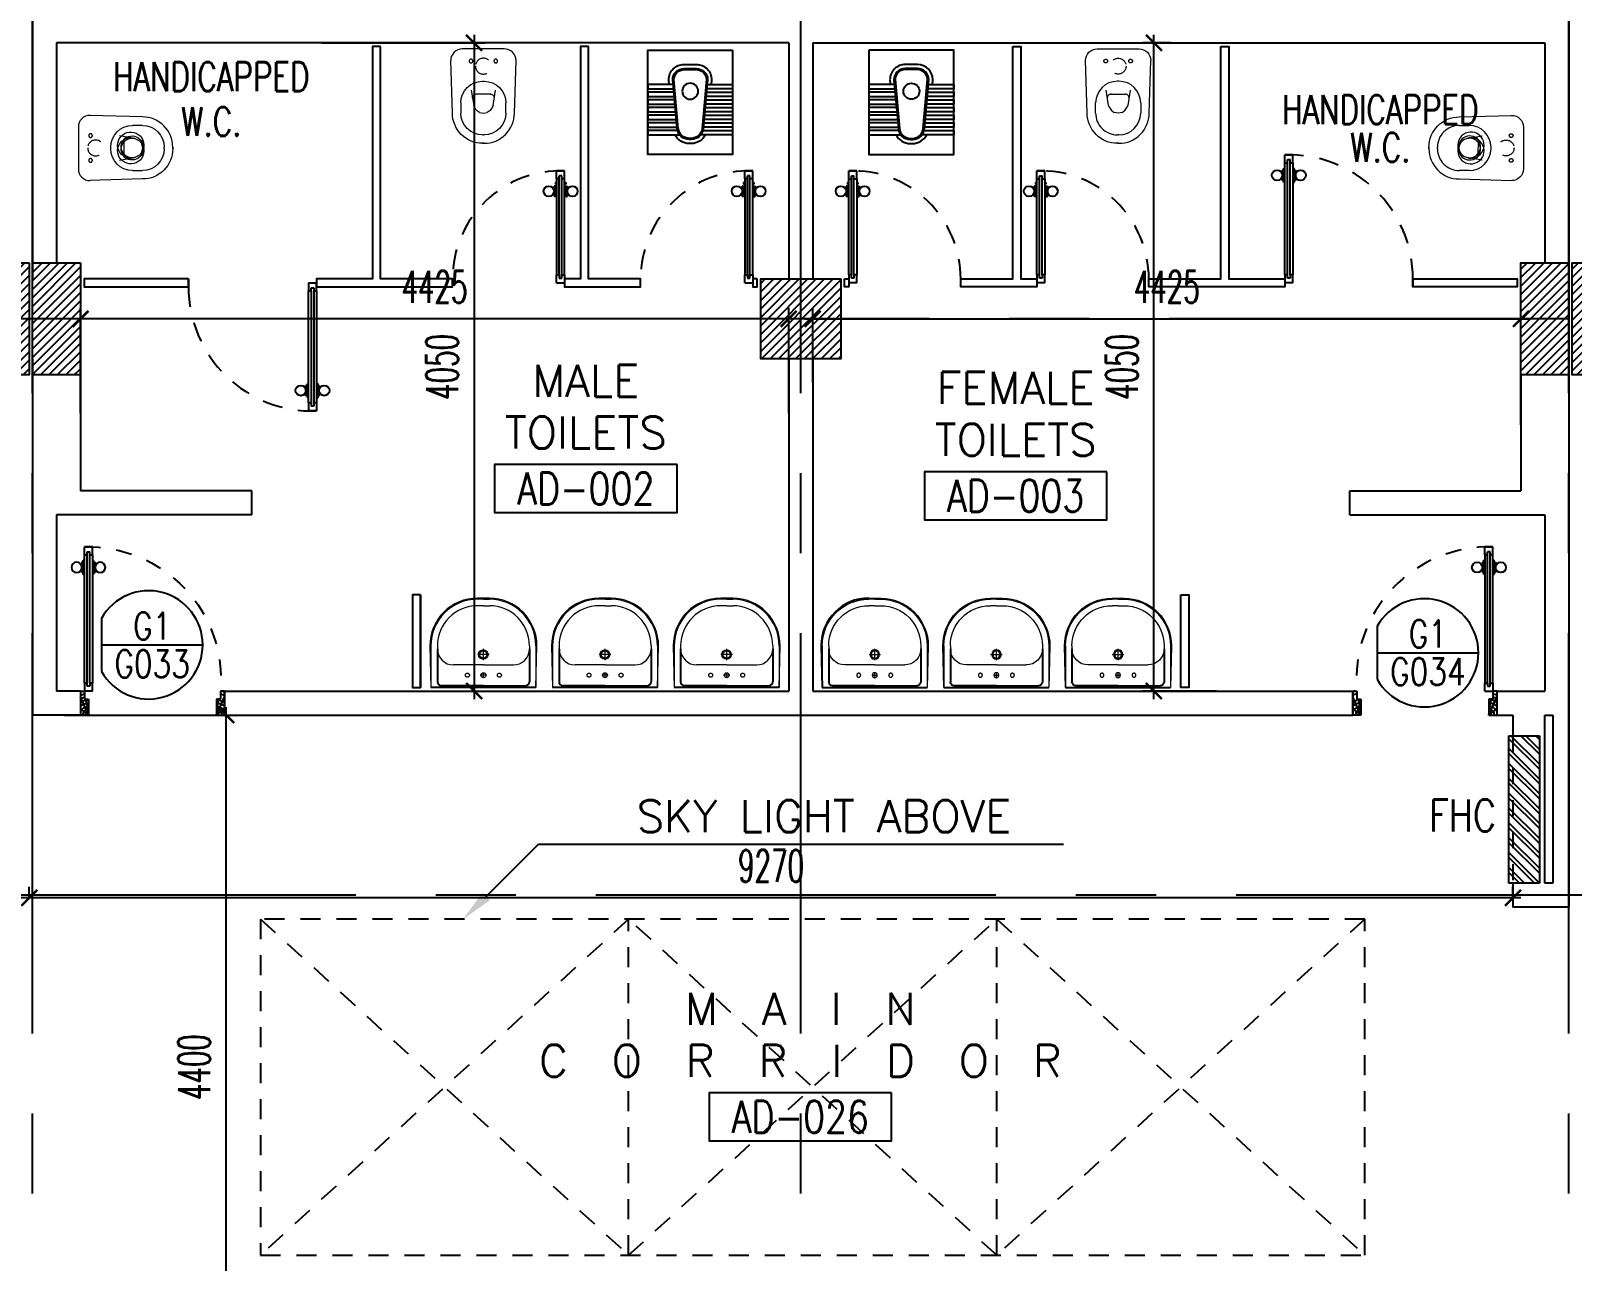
# Model space of a CAD drawing. Extents: x 417866.9 to 417960.2, y 43448 to 43538.2.
# Drawn here: x 417905.91 to 417915.54, y 43482.59 to 43490.27 of the extents above; entities that cross this region are included whole.
import ezdxf
from ezdxf.enums import TextEntityAlignment as Align

# ---------------------------------------------------------------- set-up
doc = ezdxf.new("R2010")
doc.units = 0
doc.header["$MEASUREMENT"] = 0
doc.header["$PDMODE"] = 3
doc.header["$PDSIZE"] = 0.1
for name, pattern in [('CENTERX2', [4, 2.5, -0.5, 0.5, -0.5]), ('DASHED', [0.75, 0.5, -0.25]), ('HIDDEN', [0.375, 0.25, -0.125]), ('HIDDEN2', [0.1875, 0.125, -0.0625])]:
    doc.linetypes.add(name, pattern=pattern)
doc.layers.get('0').update_dxf_attribs({"linetype": 'CONTINUOUS'})
doc.layers.get('DEFPOINTS').update_dxf_attribs({"linetype": 'CONTINUOUS'})
for name, color, linetype in [('A-JEERI', 3, 'CONTINUOUS'), ('AXES', 11, 'CENTERX2'), ('COL', 2, 'CONTINUOUS'), ('DIM', 4, 'CONTINUOUS'), ('DOOR', 4, 'CONTINUOUS'), ('DOOR-CR', 2, 'CONTINUOUS'), ('DOOR-NO', 3, 'CONTINUOUS'), ('EJ', 8, 'CONTINUOUS'), ('FHC', 2, 'CONTINUOUS'), ('FIX', 3, 'CONTINUOUS'), ('HAT', 8, 'CONTINUOUS'), ('HIDDEN', 9, 'HIDDEN2'), ('PART', 9, 'CONTINUOUS'), ('RM-BOX', 2, 'CONTINUOUS'), ('RM-IND', 5, 'CONTINUOUS'), ('RM-NAME', 2, 'CONTINUOUS'), ('RM-NO', 2, 'CONTINUOUS'), ('WALL', 2, 'CONTINUOUS')]:
    doc.layers.add(name, color=color, linetype=linetype)
doc.layers.get('EJ').off()
doc.styles.add('ROMANS', font='ROMANS.shx', dxfattribs={"width": 0.6})
doc.dimstyles.new('STANDARD in', dxfattribs={"dimtxt": 0.2, "dimasz": 0.1, "dimexe": 0.07, "dimexo": 0.05, "dimgap": 0.1, "dimtad": 1, "dimdec": 0, "dimlfac": 1000, "dimzin": 0, "dimdsep": 46, "dimtxsty": 'ROMANS', "dimblk": 'ARCHTICK', "dimcen": 0.05, "dimdle": 0.05, "dimclrd": 4, "dimclre": 4, "dimclrt": 2, "dimadec": 0, "dimazin": 0, "dimtfac": 1, "dimtdec": 0, "dimtmove": 2, "dimatfit": 3, "dimfxl": 0, "dimtolj": 1, "dimtzin": 0, "dimarcsym": 0})

# ---------------------------------------------------------------- blocks, each defined once
blk = doc.blocks.new('DOOR90')
at = {"layer": 'DOOR', "color": 7, "linetype": 'ByBlock'}
for p, q in [((-150, 0), (0, 0)), ((-150, 0), (-150, -25)), ((0, -50), (-113.7, 0)), ((0, -50), (-40.1, 0)), ((0, -50), (0, 0)), ((-1000, -25), (-1050, -25)), ((-1050, -75), (-1050, -25)), ((-1050, -25), (-1050, -75)), ((-1000, -75), (-1050, -75)), ((-1000, -42), (-1020, -42)), ((-1020, -42), (-1020, -58)), ((-1000, -58), (-1020, -58)), ((-1000, -25), (-1000, -42)), ((-1000, -58), (-1000, -75)), ((-877.6, -17.8), (-967.6, -17.8)), ((-967.6, -25), (-967.6, -17.8)), ((-967.6, -75), (-967.6, -82.2)), ((-877.6, -82.2), (-967.6, -82.2)), ((-955, -8.8), (-890.2, -8.8)), ((-955, -17.8), (-955, -8.8)), ((-955, -17.8), (-890.2, -17.8)), ((-955, -82.2), (-890.2, -82.2)), ((-955, -82.2), (-955, -91.2)), ((-955, -91.2), (-890.2, -91.2)), ((-890.2, -17.8), (-890.2, -8.8)), ((-890.2, -82.2), (-890.2, -91.2)), ((-877.6, -25), (-877.6, -17.8)), ((-877.6, -75), (-877.6, -82.2)), ((-200, -25), (-150, -25)), ((-200, -42), (-200, -25)), ((-180, -42), (-200, -42)), ((-200, -58), (-180, -58)), ((-200, -75), (-200, -58)), ((-150, -75), (-200, -75)), ((-180, -58), (-180, -42)), ((-150, -25), (-100, -25)), ((-150, -75), (-150, -25)), ((-100, -25), (-100, -50)), ((0, -50), (-100, -36.6)), ((-100, -50), (0, -50)), ((0, -850), (-113.7, -900)), ((-100, -875), (-100, -850)), ((0, -850), (-100, -863.4)), ((-100, -850), (0, -850)), ((0, -850), (-40.1, -900)), ((0, -850), (0, -900)), ((-150, -875), (-100, -875)), ((-150, -900), (-150, -875)), ((-150, -900), (0, -900)), ((0, -900), (-150, -900))]:
    blk.add_line(p, q, dxfattribs=at)
at = {"layer": 'DOOR', "linetype": 'ByBlock'}
for p, q in [((-200, -25), (-1000, -25)), ((-200, -42), (-1000, -42)), ((-200, -58), (-1000, -58)), ((-1000, -75), (-200, -75))]:
    blk.add_line(p, q, dxfattribs=at)
at = {"layer": 'DOOR', "color": 7, "linetype": 'ByBlock'}
for centre in [(-922.6, 23.5), (-922.6, -123.5)]:
    blk.add_circle(centre, 32.4, dxfattribs=at)
for centre, radius, start, end in [((0, -50), 154.4, 161.10529, 166.28577), ((0, -50), 94.4, 148.01819, 180), ((0, -50), 134.4, 158.15985, 169.28002), ((0, -50), 114.4, 154.08384, 167.37743), ((0, -50), 74.4, 137.77643, 180), ((0, -50), 54.4, 113.20738, 180), ((0, -50), 34.4, 90, 180), ((0, -50), 14.4, 90, 180), ((0, -850), 94.4, 180, 211.98181), ((0, -850), 74.4, 180, 222.22357), ((0, -850), 54.4, 180, 246.79262), ((0, -850), 34.4, 180, 270), ((0, -850), 14.4, 180, 270), ((0, -850), 154.4, 193.71423, 198.89471), ((0, -850), 134.4, 190.71998, 201.84015)]:
    blk.add_arc(centre, radius, start, end, dxfattribs=at)
at = {"layer": 'DOOR', "linetype": 'HIDDEN', "ltscale": 0.5}
blk.add_arc((-222.2, -50), 828.2, 178.27012, 275.00304, dxfattribs=at)
blk = doc.blocks.new('DD1')
at = {"layer": 'DOOR-CR'}
blk.add_line((-316.5, 0), (316.5, 0), dxfattribs=at)
blk.add_lwpolyline([(-316.5, -165.7, 3.820224), (-316.5, 165.7)], format="xyb", close=True, dxfattribs=at)
at = {"layer": 'DOOR-NO', "color": 255, "style": 'ROMANS'}
for tag, width, p in [('G', 0.8, (-21.7, 155.8)), ('0000', 0.7, (-21.7, -135.5))]:
    blk.add_attdef(tag, text='', height=195.5, dxfattribs=dict(at, width=width)).set_placement(p, align=Align.MIDDLE)
blk = doc.blocks.new('WC')
at = {"layer": 'FIX', "lineweight": 20}
for p, q in [((475, 140.8), (538, 140.8)), ((339, 4.8), (339, -4.8)), ((394.8, 75.7), (490.4, 60.1)), ((533.7, 24.2), (539.5, 0)), ((539.5, 0), (533.7, -24.2)), ((674, 4.8), (674, -4.8)), ((490.4, -60.1), (394.8, -75.7)), ((538, -140.8), (475, -140.8)), ((213.2, -203.8), (210, -203.8))]:
    blk.add_line(p, q, dxfattribs=at)
at = {"layer": 'FIX', "linetype": 'Continuous', "lineweight": 20}
blk.add_line((420.1, -47.3), (420.4, 44.6), dxfattribs=at)
at = {"layer": 'FIX', "lineweight": 20}
for points in [[(210, -203.8, -0.414214), (137, -130.8), (137, 0), (137, 130.8, -0.414214), (210, 203.8)], [(727, -4.8), (727, 4.8, 0.414214), (538, 193.8), (210, 203.8)], [(727, 4.8), (727, -4.8, -0.414214), (538, -193.8), (210, -203.8)]]:
    blk.add_lwpolyline(points, format="xyb", dxfattribs=at)
at = {"layer": 'FIX', "linetype": 'HIDDEN2', "lineweight": 20, "ltscale": 0.3}
blk.add_circle((245, 0), 49.8, dxfattribs=at)
at = {"layer": 'FIX', "linetype": 'HIDDEN', "lineweight": 20, "ltscale": 0.05}
for centre in [(213.2, 77.5), (213.2, -77.5)]:
    blk.add_circle(centre, 11.6, dxfattribs=at)
at = {"layer": 'FIX', "lineweight": 20}
for centre, radius, start, end in [((475, 4.8), 136, 90, 180), ((538, 4.8), 136, 360, 90), ((464.4, -17.6), 82, 51.07583, 71.50405), ((473, -6.9), 68.2, 27.15318, 51.07583), ((475, -4.8), 136, 180, 270), ((464.4, 17.6), 82, 288.49595, 308.92417), ((473, 6.9), 68.2, 308.92417, 332.84682), ((538, -4.8), 136, 270, 0)]:
    blk.add_arc(centre, radius, start, end, dxfattribs=at)
at = {"layer": 'FIX', "linetype": 'Continuous', "lineweight": 20}
for centre, start, end in [((442.7, 45.5), 88.38785, 182.33379), ((442.4, -45.6), 177.66621, 271.61215)]:
    blk.add_arc(centre, 22.3, start, end, dxfattribs=at)
blk = doc.blocks.new('*X92')
at = {"color": 0}
for p, q in [((215908.6, 32308.3), (216361.3, 32761)), ((215908.6, 32361.3), (216308.2, 32761)), ((215908.6, 32414.3), (216255.2, 32761)), ((215908.6, 32467.4), (216202.2, 32761)), ((215908.6, 32520.4), (216149.1, 32761)), ((215908.6, 32573.4), (216096.1, 32761)), ((215908.6, 32626.5), (216043.1, 32761)), ((215908.6, 32679.5), (215990, 32761)), ((215908.6, 32732.5), (215937, 32761)), ((215914.3, 32261), (216408.6, 32755.2)), ((215967.3, 32261), (216408.6, 32702.2)), ((216020.4, 32261), (216408.6, 32649.2)), ((216073.4, 32261), (216408.6, 32596.1)), ((216126.4, 32261), (216408.6, 32543.1)), ((216179.5, 32261), (216408.6, 32490.1)), ((216232.5, 32261), (216408.6, 32437)), ((216285.5, 32261), (216408.6, 32384)), ((216338.6, 32261), (216408.6, 32331)), ((216391.6, 32261), (216408.6, 32277.9))]:
    blk.add_line(p, q, dxfattribs=at)
blk = doc.blocks.new('RM1')
at = {"layer": 'RM-BOX'}
blk.add_lwpolyline([(569.9, -200), (-569.9, -200), (-569.9, -500), (569.9, -500)], close=True, dxfattribs=at)
at = {"layer": 'RM-NAME', "style": 'ROMANS'}
for tag, p in [('ROOMNAME1', (0, 323.8)), ('ROOMNAME2', (0, 0))]:
    blk.add_attdef(tag, text='', height=200, dxfattribs=at).set_placement(p, align=Align.MIDDLE)
at = {"layer": 'RM-NO', "style": 'ROMANS', "width": 0.8}
blk.add_attdef('ROOMNO', text='', height=200, dxfattribs=at).set_placement((0, -350), align=Align.MIDDLE)
blk = doc.blocks.new('AWC')
at = {"layer": 'FIX'}
for p, q in [((-725.6, 265), (-725.6, 66.2)), ((-700, 265), (-725.6, 265)), ((-700, 78.8), (-700, 265)), ((-677.7, 265), (-677.7, 82.1)), ((-652.1, 265), (-677.7, 265)), ((-652.1, 84.4), (-652.1, 265)), ((-629.7, 265), (-629.7, 86.4)), ((-604.1, 265), (-629.7, 265)), ((-604.1, 88.8), (-604.1, 265)), ((-581.7, 265), (-581.7, 90.8)), ((-556.1, 265), (-581.7, 265)), ((-556.1, 93.2), (-556.1, 265)), ((-533.8, 265), (-533.8, 95.2)), ((-508.2, 265), (-533.8, 265)), ((-508.2, 97.5), (-508.2, 265)), ((-485.8, 265), (-485.8, 99.6)), ((-460.2, 265), (-485.8, 265)), ((-460.2, 101.9), (-460.2, 265)), ((-437.8, 265), (-437.8, 103.9)), ((-412.2, 265), (-437.8, 265)), ((-412.2, 106.3), (-412.2, 265)), ((-381.8, 108.7), (-687, 81.2)), ((-384, 133.6), (-412.2, 131.1)), ((-824.7, 0), (-824.7, 0)), ((-780.2, 6.5), (-780.2, -6.5)), ((-755.2, 6.5), (-755.2, -6.5)), ((-748.2, 6.5), (-748.2, -6.5)), ((-311.6, -38.7), (-311.6, 38.7)), ((-286.6, -38.7), (-286.6, 38.7)), ((-725.6, -265), (-725.6, -66.2)), ((-700, -78.8), (-700, -265)), ((-687, -81.2), (-381.6, -108.7)), ((-677.7, -265), (-677.7, -82.1)), ((-652.1, -84.4), (-652.1, -265)), ((-629.7, -265), (-629.7, -86.4)), ((-604.1, -88.8), (-604.1, -265)), ((-581.7, -265), (-581.7, -90.8)), ((-556.1, -93.2), (-556.1, -265)), ((-533.8, -265), (-533.8, -95.2)), ((-508.2, -97.5), (-508.2, -265)), ((-485.8, -265), (-485.8, -99.6)), ((-460.2, -101.9), (-460.2, -265)), ((-437.8, -265), (-437.8, -103.9)), ((-412.2, -106.3), (-412.2, -265)), ((-412.2, -131.1), (-383.8, -133.6)), ((-700, -265), (-725.6, -265)), ((-652.1, -265), (-677.7, -265)), ((-604.1, -265), (-629.7, -265)), ((-556.1, -265), (-581.7, -265)), ((-508.2, -265), (-533.8, -265)), ((-460.2, -265), (-485.8, -265)), ((-412.2, -265), (-437.8, -265))]:
    blk.add_line(p, q, dxfattribs=at)
at = {"layer": 'FIX', "color": 32}
for p, q in [((-381.1, 101.7), (-686.3, 74.2)), ((-318.6, -38.7), (-318.6, 38.7)), ((-686.3, -74.2), (-381, -101.7))]:
    blk.add_line(p, q, dxfattribs=at)
at = {"layer": 'FIX'}
blk.add_lwpolyline([(-198, 265), (-848, 265), (-848, -265), (-198, -265)], close=True, dxfattribs=at)
at = {"layer": 'FIX', "color": 32}
blk.add_circle((-453.8, 0), 50, dxfattribs=at)
at = {"layer": 'FIX'}
for centre, radius, start, end in [((-381.6, 38.7), 95, 0, 90.1311), ((-381.6, 38.7), 70, 0, 90.1311), ((-680.2, 6.5), 100, 117.0426, 180), ((-680.2, 6.5), 75, 95.2114, 180), ((-680.2, -6.5), 100, 180, 242.9574), ((-680.2, -6.5), 75, 180, 264.7886), ((-381.6, -38.7), 95, 270, 0), ((-381.6, -38.7), 70, 270, 0)]:
    blk.add_arc(centre, radius, start, end, dxfattribs=at)
at = {"layer": 'FIX', "color": 32}
for centre, radius, start, end in [((-381.6, 38.7), 63, 0, 90.1311), ((-680.2, 6.5), 68, 95.2114, 180), ((-680.2, -6.5), 68, 180, 264.7886), ((-381.6, -38.7), 63, 270, 0)]:
    blk.add_arc(centre, radius, start, end, dxfattribs=at)
blk = doc.blocks.new('C11')
at = {"layer": 'HAT'}
h = blk.add_hatch(dxfattribs=at)
h.set_pattern_fill('ANSI31', color=256, scale=300, style=0)
h.set_pattern_definition([(45, (-383765.23, -62181), (-26.5165043, 26.5165043), [])])
h.paths.add_polyline_path([(-20, 350), (-20, 700), (-320, 700), (-320, 350)])
h.paths.add_polyline_path([(-320, 0), (-20, 0), (-20, 350), (-320, 350)])
h = blk.add_hatch(dxfattribs=at)
h.set_pattern_fill('ANSI31', color=256, scale=300, style=0)
h.set_pattern_definition([(45, (-383445.23, -62181), (-26.5165043, 26.5165043), [])])
h.paths.add_polyline_path([(300, 350), (300, 700), (0, 700), (0, 350)])
h.paths.add_polyline_path([(0, 0), (300, 0), (300, 350), (0, 350)])
at = {"layer": 'COL'}
for points in [[(-20, 700), (-20, 0), (-320, 0), (-320, 700)], [(300, 700), (300, 0), (0, 0), (0, 700)]]:
    blk.add_lwpolyline(points, close=True, dxfattribs=at)
blk = doc.blocks.new('LAV-003')
at = {"layer": 'FIX', "linetype": 'ByBlock'}
blk.add_line((-327.5, -25), (327.5, -25), dxfattribs=at)
at = {"layer": 'FIX', "linetype": 'Continuous', "lineweight": 20}
for p, q in [((-327.5, -285), (-327.5, -25)), ((327.5, -285), (327.5, -25)), ((0, -165), (-187.5, -165)), ((0, -165), (187.5, -165)), ((-287.5, -285), (-287.5, -265)), ((287.5, -285), (287.5, -265)), ((0, -535), (-37.5, -535)), ((0, -575), (-37.5, -575)), ((0, -535), (37.5, -535)), ((0, -575), (37.5, -575))]:
    blk.add_line(p, q, dxfattribs=at)
at = {"layer": 'FIX', "linetype": 'ByBlock', "ltscale": 0.3}
for p, q in [((-287.5, -265), (-287.5, -60)), ((0, -35), (-262.5, -35)), ((0, -35), (262.5, -35)), ((287.5, -265), (287.5, -60))]:
    blk.add_line(p, q, dxfattribs=at)
at = {"layer": 'FIX', "lineweight": 20}
for p, q in [((0, -85.4), (0, -116.5)), ((-15.6, -100.9), (15.5, -100.9))]:
    blk.add_line(p, q, dxfattribs=at)
at = {"layer": 'FIX', "linetype": 'DASHED', "lineweight": 20, "ltscale": 0.04}
for p, q in [((-35.7, -230.5), (36.6, -230.5)), ((0, -193.9), (0, -266.1))]:
    blk.add_line(p, q, dxfattribs=at)
at = {"layer": 'FIX', "linetype": 'Continuous', "lineweight": 20}
blk.add_lwpolyline([(294.8, -25), (0, -25), (-327.5, -25), (-334.5, -285, 0.414214), (-37.5, -582), (0, -582), (37.5, -582, 0.414214), (334.5, -285), (327.5, -25), (0, -25)], format="xyb", dxfattribs=at)
at = {"layer": 'FIX', "linetype": 'HIDDEN', "lineweight": 20, "ltscale": 0.05}
for centre in [(-100, -100.9), (100, -100.9)]:
    blk.add_circle(centre, 12.4, dxfattribs=at)
at = {"layer": 'FIX', "lineweight": 20}
for centre, radius in [((0, -100.9), 15.5), ((0.5, -230), 29.5), ((0.5, -230), 22.5)]:
    blk.add_circle(centre, radius, dxfattribs=at)
at = {"layer": 'FIX', "linetype": 'ByBlock', "ltscale": 0.3}
for centre, start, end in [((-262.5, -60), 90, 180), ((262.5, -60), 0, 90)]:
    blk.add_arc(centre, 25, start, end, dxfattribs=at)
at = {"layer": 'FIX', "linetype": 'Continuous', "lineweight": 20}
for centre, radius, start, end in [((-187.5, -265), 100, 90, 180), ((187.5, -265), 100, 0, 90), ((-37.5, -285), 290, 180, 270), ((-37.5, -285), 250, 180, 270), ((37.5, -285), 290, 270, 0), ((37.5, -285), 250, 270, 0)]:
    blk.add_arc(centre, radius, start, end, dxfattribs=at)
blk = doc.blocks.new('_ARCHTICK')
at = {"color": 0, "linetype": 'ByBlock', "const_width": 0.15}
blk.add_lwpolyline([(-0.5, -0.5), (0.5, 0.5)], dxfattribs=at)
blk = doc.blocks.new('*D211')
at = {"layer": 'DEFPOINTS', "color": 0}
for p in [(417906.0666, 43485.9993), (417907.1264, 43485.9993), (417906.3591, 43481.5993)]:
    blk.add_point(p, dxfattribs=at)
at = {"layer": 'DIM', "color": 4, "lineweight": -2}
for p, q in [((417906.1166, 43485.9993), (417907.1964, 43485.9993)), ((417907.1264, 43481.5493), (417907.1264, 43486.0493)), ((417906.4091, 43481.5993), (417907.1964, 43481.5993))]:
    blk.add_line(p, q, dxfattribs=at)
at = {"layer": 'DIM', "color": 4, "lineweight": -2, "xscale": 0.1, "yscale": 0.1, "zscale": 0.1}
for p, rotation in [((417907.1264, 43485.9993), 90), ((417907.1264, 43481.5993), 270)]:
    blk.add_blockref('_ARCHTICK', p, dxfattribs=dict(at, rotation=rotation))
at = {"layer": 'DIM', "color": 2, "insert": (417906.9264, 43483.7993), "char_height": 0.2, "attachment_point": 5, "rotation": 90, "style": 'ROMANS'}
blk.add_mtext('\\A1;4400', dxfattribs=at)
blk = doc.blocks.new('*D290')
at = {"layer": 'DEFPOINTS', "color": 0}
for p in [(417907.6746, 43490.1993), (417907.6746, 43486.1493), (417908.6758, 43486.1493)]:
    blk.add_point(p, dxfattribs=at)
at = {"layer": 'DIM', "color": 4, "lineweight": -2}
for p, q in [((417908.6758, 43490.2493), (417908.6758, 43486.0993)), ((417907.7246, 43490.1993), (417908.7458, 43490.1993)), ((417907.7246, 43486.1493), (417908.7458, 43486.1493))]:
    blk.add_line(p, q, dxfattribs=at)
at = {"layer": 'DIM', "color": 4, "lineweight": -2, "xscale": 0.1, "yscale": 0.1, "zscale": 0.1}
for p, rotation in [((417908.6758, 43490.1993), 90), ((417908.6758, 43486.1493), 270)]:
    blk.add_blockref('_ARCHTICK', p, dxfattribs=dict(at, rotation=rotation))
at = {"layer": 'DIM', "color": 2, "insert": (417908.4758, 43488.1743), "char_height": 0.2, "attachment_point": 5, "rotation": 90, "style": 'ROMANS'}
blk.add_mtext('\\A1;4050', dxfattribs=at)
blk = doc.blocks.new('*D291')
at = {"layer": 'DEFPOINTS', "color": 0}
for p in [(417906.2166, 43488.4743), (417906.2166, 43487.8363), (417910.6416, 43487.8363)]:
    blk.add_point(p, dxfattribs=at)
at = {"layer": 'DIM', "color": 4, "lineweight": -2}
for p, q in [((417906.2166, 43487.8863), (417906.2166, 43488.5443)), ((417910.6416, 43487.8863), (417910.6416, 43488.5443)), ((417910.6916, 43488.4743), (417906.1666, 43488.4743))]:
    blk.add_line(p, q, dxfattribs=at)
at = {"layer": 'DIM', "color": 4, "lineweight": -2, "xscale": 0.1, "yscale": 0.1, "zscale": 0.1, "rotation": 180}
blk.add_blockref('_ARCHTICK', (417906.2166, 43488.4743), dxfattribs=at)
at = {"layer": 'DIM', "color": 4, "lineweight": -2, "xscale": 0.1, "yscale": 0.1, "zscale": 0.1}
blk.add_blockref('_ARCHTICK', (417910.6416, 43488.4743), dxfattribs=at)
at = {"layer": 'DIM', "color": 2, "insert": (417908.4291, 43488.6743), "char_height": 0.2, "attachment_point": 5, "style": 'ROMANS'}
blk.add_mtext('\\A1;4425', dxfattribs=at)
blk = doc.blocks.new('*D292')
at = {"layer": 'DEFPOINTS', "color": 0}
for p in [(417915.2166, 43488.4743), (417910.7916, 43488.0246), (417915.2166, 43487.7618)]:
    blk.add_point(p, dxfattribs=at)
at = {"layer": 'DIM', "color": 4, "lineweight": -2}
for p, q in [((417910.7916, 43488.0746), (417910.7916, 43488.5443)), ((417915.2166, 43487.8118), (417915.2166, 43488.5443)), ((417910.7416, 43488.4743), (417915.2666, 43488.4743))]:
    blk.add_line(p, q, dxfattribs=at)
at = {"layer": 'DIM', "color": 4, "lineweight": -2, "xscale": 0.1, "yscale": 0.1, "zscale": 0.1, "rotation": 180}
blk.add_blockref('_ARCHTICK', (417910.7916, 43488.4743), dxfattribs=at)
at = {"layer": 'DIM', "color": 4, "lineweight": -2, "xscale": 0.1, "yscale": 0.1, "zscale": 0.1}
blk.add_blockref('_ARCHTICK', (417915.2166, 43488.4743), dxfattribs=at)
at = {"layer": 'DIM', "color": 2, "insert": (417913.0041, 43488.6743), "char_height": 0.2, "attachment_point": 5, "style": 'ROMANS'}
blk.add_mtext('\\A1;4425', dxfattribs=at)
blk = doc.blocks.new('*D293')
at = {"layer": 'DEFPOINTS', "color": 0}
for p in [(417912.9233, 43490.1993), (417913.0791, 43490.1993), (417913.365, 43486.1493)]:
    blk.add_point(p, dxfattribs=at)
at = {"layer": 'DIM', "color": 4, "lineweight": -2}
for p, q in [((417912.9233, 43486.0993), (417912.9233, 43490.2493)), ((417913.0291, 43490.1993), (417912.8533, 43490.1993)), ((417913.315, 43486.1493), (417912.8533, 43486.1493))]:
    blk.add_line(p, q, dxfattribs=at)
at = {"layer": 'DIM', "color": 4, "lineweight": -2, "xscale": 0.1, "yscale": 0.1, "zscale": 0.1}
for p, rotation in [((417912.9233, 43490.1993), 90), ((417912.9233, 43486.1493), 270)]:
    blk.add_blockref('_ARCHTICK', p, dxfattribs=dict(at, rotation=rotation))
at = {"layer": 'DIM', "color": 2, "insert": (417912.7233, 43488.1743), "char_height": 0.2, "attachment_point": 5, "rotation": 90, "style": 'ROMANS'}
blk.add_mtext('\\A1;4050', dxfattribs=at)
blk = doc.blocks.new('*D294')
at = {"layer": 'DEFPOINTS', "color": 0}
for p in [(417905.8966, 43484.8568), (417905.8966, 43484.7993), (417915.1666, 43484.7993)]:
    blk.add_point(p, dxfattribs=at)
at = {"layer": 'DIM', "color": 4, "lineweight": -2}
for p, q in [((417915.2166, 43484.8568), (417905.8466, 43484.8568)), ((417905.8966, 43484.8493), (417905.8966, 43484.9268)), ((417915.1666, 43484.8493), (417915.1666, 43484.9268))]:
    blk.add_line(p, q, dxfattribs=at)
at = {"layer": 'DIM', "color": 4, "lineweight": -2, "xscale": 0.1, "yscale": 0.1, "zscale": 0.1, "rotation": 180}
blk.add_blockref('_ARCHTICK', (417905.8966, 43484.8568), dxfattribs=at)
at = {"layer": 'DIM', "color": 4, "lineweight": -2, "xscale": 0.1, "yscale": 0.1, "zscale": 0.1}
blk.add_blockref('_ARCHTICK', (417915.1666, 43484.8568), dxfattribs=at)
at = {"layer": 'DIM', "color": 2, "insert": (417910.5316, 43485.0568), "char_height": 0.2, "attachment_point": 5, "style": 'ROMANS'}
blk.add_mtext('\\A1;9270', dxfattribs=at)

msp = doc.modelspace()

# ---------------------------------------------------------------- hatches: boundary and pattern name
at = {"layer": 'FHC', "linetype": 'ByBlock', "ltscale": 0.3}
h = msp.add_hatch(dxfattribs=at)
h.set_pattern_fill('ANSI32', color=11, scale=175, angle=90, style=0)
h.set_pattern_definition([(135, (417946.38262, 43252.75314), (-0.046403882, -0.046403882), []), (135, (417946.38262, 43252.78408), (-0.046403882, -0.046403882), [])])
h.paths.add_polyline_path([(417915.3316, 43485.8693), (417915.1416, 43485.8693), (417915.1416, 43484.9493), (417915.3316, 43484.9493)])
h.paths.add_polyline_path([(417915.7527, 43484.7367), (417915.3319, 43484.7367), (417915.3319, 43484.9992), (417915.7527, 43484.9992)], flags=9)

# ---------------------------------------------------------------- linework, layer by layer
at = {"layer": 'AXES'}
for p, q in [((417910.7166, 43460.01), (417910.7166, 43537.5491)), ((417905.9166, 43460.01), (417905.9166, 43537.1991)), ((417915.5166, 43460.01), (417915.5166, 43537.1991)), ((417959.5194, 43488.4743), (417889.6966, 43488.4743)), ((417947.9366, 43484.8743), (417873.4766, 43484.8743))]:
    msp.add_line(p, q, dxfattribs=at)
at = {"layer": 'COL'}
msp.add_lwpolyline([(417910.9666, 43488.7243), (417910.9666, 43488.2243), (417910.4666, 43488.2243), (417910.4666, 43488.7243)], close=True, dxfattribs=at)
at = {"layer": 'DOOR', "linetype": 'ByBlock'}
for p, q in [((417913.7416, 43489.4993), (417913.7916, 43489.4993)), ((417913.7916, 43489.4993), (417913.7416, 43489.4993)), ((417913.7416, 43489.4493), (417913.7416, 43489.4993)), ((417913.7586, 43489.4693), (417913.7746, 43489.4693)), ((417913.7586, 43489.4493), (417913.7586, 43489.4693)), ((417913.7746, 43489.4493), (417913.7746, 43489.4693)), ((417913.7916, 43489.4493), (417913.7916, 43489.4993)), ((417909.2416, 43489.3993), (417909.1916, 43489.3993)), ((417909.1916, 43489.3993), (417909.2416, 43489.3993)), ((417909.1916, 43489.3493), (417909.1916, 43489.3993)), ((417909.2246, 43489.3693), (417909.2086, 43489.3693)), ((417909.2086, 43489.3493), (417909.2086, 43489.3693)), ((417909.2246, 43489.3493), (417909.2246, 43489.3693)), ((417909.2416, 43489.3493), (417909.2416, 43489.3993)), ((417910.4166, 43489.3993), (417910.3666, 43489.3993)), ((417910.3666, 43489.3993), (417910.4166, 43489.3993)), ((417910.3666, 43489.3493), (417910.3666, 43489.3993)), ((417910.3996, 43489.3693), (417910.3836, 43489.3693)), ((417910.3836, 43489.3493), (417910.3836, 43489.3693)), ((417910.3996, 43489.3493), (417910.3996, 43489.3693)), ((417910.4166, 43489.3493), (417910.4166, 43489.3993)), ((417911.0166, 43489.3993), (417911.0666, 43489.3993)), ((417911.0666, 43489.3993), (417911.0166, 43489.3993)), ((417911.0166, 43489.3493), (417911.0166, 43489.3993)), ((417911.0336, 43489.3693), (417911.0496, 43489.3693)), ((417911.0336, 43489.3493), (417911.0336, 43489.3693)), ((417911.0496, 43489.3493), (417911.0496, 43489.3693)), ((417911.0666, 43489.3493), (417911.0666, 43489.3993)), ((417912.1916, 43489.3993), (417912.2416, 43489.3993)), ((417912.2416, 43489.3993), (417912.1916, 43489.3993)), ((417912.1916, 43489.3493), (417912.1916, 43489.3993)), ((417912.2086, 43489.3693), (417912.2246, 43489.3693)), ((417912.2086, 43489.3493), (417912.2086, 43489.3693)), ((417912.2246, 43489.3493), (417912.2246, 43489.3693)), ((417912.2416, 43489.3493), (417912.2416, 43489.3993)), ((417913.7344, 43489.4044), (417913.7254, 43489.4044)), ((417913.7254, 43489.4044), (417913.7254, 43489.3396)), ((417913.7416, 43489.417), (417913.7344, 43489.417)), ((417913.7344, 43489.327), (417913.7344, 43489.417)), ((417913.7344, 43489.4044), (417913.7344, 43489.3396)), ((417913.7416, 43488.7493), (417913.7416, 43489.4493)), ((417913.7416, 43489.4493), (417913.7586, 43489.4493)), ((417913.7586, 43488.7493), (417913.7586, 43489.4493)), ((417913.7746, 43488.7493), (417913.7746, 43489.4493)), ((417913.7746, 43489.4493), (417913.7916, 43489.4493)), ((417913.7916, 43489.4493), (417913.7916, 43488.7493)), ((417913.7916, 43489.417), (417913.7988, 43489.417)), ((417913.7988, 43489.327), (417913.7988, 43489.417)), ((417913.7988, 43489.4044), (417913.8078, 43489.4044)), ((417913.7988, 43489.4044), (417913.7988, 43489.3396)), ((417913.8078, 43489.4044), (417913.8078, 43489.3396)), ((417909.1844, 43489.3044), (417909.1754, 43489.3044)), ((417909.1754, 43489.3044), (417909.1754, 43489.2396)), ((417909.1844, 43489.327), (417909.1844, 43489.317)), ((417909.1916, 43489.327), (417909.1844, 43489.327)), ((417909.1916, 43489.317), (417909.1844, 43489.317)), ((417909.1844, 43489.3044), (417909.1844, 43489.2396)), ((417909.1916, 43489.3493), (417909.1916, 43488.7493)), ((417909.2086, 43489.3493), (417909.1916, 43489.3493)), ((417909.2086, 43488.7493), (417909.2086, 43489.3493)), ((417909.2416, 43489.3493), (417909.2246, 43489.3493)), ((417909.2246, 43488.7493), (417909.2246, 43489.3493)), ((417909.2416, 43488.7493), (417909.2416, 43489.3493)), ((417909.2416, 43489.327), (417909.2488, 43489.327)), ((417909.2416, 43489.317), (417909.2488, 43489.317)), ((417909.2488, 43489.327), (417909.2488, 43489.317)), ((417909.2488, 43489.3044), (417909.2578, 43489.3044)), ((417909.2488, 43489.3044), (417909.2488, 43489.2396)), ((417909.2578, 43489.3044), (417909.2578, 43489.2396)), ((417910.3594, 43489.3044), (417910.3504, 43489.3044)), ((417910.3504, 43489.3044), (417910.3504, 43489.2396)), ((417910.3594, 43489.327), (417910.3594, 43489.317)), ((417910.3666, 43489.327), (417910.3594, 43489.327)), ((417910.3666, 43489.317), (417910.3594, 43489.317)), ((417910.3594, 43489.3044), (417910.3594, 43489.2396)), ((417910.3666, 43489.3493), (417910.3666, 43488.7493)), ((417910.3836, 43489.3493), (417910.3666, 43489.3493)), ((417910.3836, 43488.7493), (417910.3836, 43489.3493)), ((417910.4166, 43489.3493), (417910.3996, 43489.3493)), ((417910.3996, 43488.7493), (417910.3996, 43489.3493)), ((417910.4166, 43488.7493), (417910.4166, 43489.3493)), ((417910.4166, 43489.327), (417910.4238, 43489.327)), ((417910.4166, 43489.317), (417910.4238, 43489.317)), ((417910.4238, 43489.327), (417910.4238, 43489.317)), ((417910.4238, 43489.3044), (417910.4328, 43489.3044)), ((417910.4238, 43489.3044), (417910.4238, 43489.2396)), ((417910.4328, 43489.3044), (417910.4328, 43489.2396)), ((417911.0094, 43489.3044), (417911.0004, 43489.3044)), ((417911.0004, 43489.3044), (417911.0004, 43489.2396)), ((417911.0094, 43489.327), (417911.0094, 43489.317)), ((417911.0166, 43489.327), (417911.0094, 43489.327)), ((417911.0166, 43489.317), (417911.0094, 43489.317)), ((417911.0094, 43489.3044), (417911.0094, 43489.2396)), ((417911.0166, 43488.7493), (417911.0166, 43489.3493)), ((417911.0166, 43489.3493), (417911.0336, 43489.3493)), ((417911.0336, 43488.7493), (417911.0336, 43489.3493)), ((417911.0496, 43488.7493), (417911.0496, 43489.3493)), ((417911.0496, 43489.3493), (417911.0666, 43489.3493)), ((417911.0666, 43489.3493), (417911.0666, 43488.7493)), ((417911.0666, 43489.327), (417911.0738, 43489.327)), ((417911.0666, 43489.317), (417911.0738, 43489.317)), ((417911.0738, 43489.327), (417911.0738, 43489.317)), ((417911.0738, 43489.3044), (417911.0828, 43489.3044)), ((417911.0738, 43489.3044), (417911.0738, 43489.2396)), ((417911.0828, 43489.3044), (417911.0828, 43489.2396)), ((417912.1844, 43489.3044), (417912.1754, 43489.3044)), ((417912.1754, 43489.3044), (417912.1754, 43489.2396)), ((417912.1844, 43489.327), (417912.1844, 43489.317)), ((417912.1916, 43489.327), (417912.1844, 43489.327)), ((417912.1916, 43489.317), (417912.1844, 43489.317)), ((417912.1844, 43489.3044), (417912.1844, 43489.2396)), ((417912.1916, 43488.7493), (417912.1916, 43489.3493)), ((417912.1916, 43489.3493), (417912.2086, 43489.3493)), ((417912.2086, 43488.7493), (417912.2086, 43489.3493)), ((417912.2246, 43488.7493), (417912.2246, 43489.3493)), ((417912.2246, 43489.3493), (417912.2416, 43489.3493)), ((417912.2416, 43489.3493), (417912.2416, 43488.7493)), ((417912.2416, 43489.327), (417912.2488, 43489.327)), ((417912.2416, 43489.317), (417912.2488, 43489.317)), ((417912.2488, 43489.327), (417912.2488, 43489.317)), ((417912.2488, 43489.3044), (417912.2578, 43489.3044)), ((417912.2488, 43489.3044), (417912.2488, 43489.2396)), ((417912.2578, 43489.3044), (417912.2578, 43489.2396)), ((417913.7344, 43489.3396), (417913.7254, 43489.3396)), ((417913.7416, 43489.327), (417913.7344, 43489.327)), ((417913.7916, 43489.327), (417913.7988, 43489.327)), ((417913.7988, 43489.3396), (417913.8078, 43489.3396)), ((417909.1844, 43489.2396), (417909.1754, 43489.2396)), ((417909.2488, 43489.2396), (417909.2578, 43489.2396)), ((417910.3594, 43489.2396), (417910.3504, 43489.2396)), ((417910.4238, 43489.2396), (417910.4328, 43489.2396)), ((417911.0094, 43489.2396), (417911.0004, 43489.2396)), ((417911.0738, 43489.2396), (417911.0828, 43489.2396)), ((417912.1844, 43489.2396), (417912.1754, 43489.2396)), ((417912.2488, 43489.2396), (417912.2578, 43489.2396)), ((417907.6416, 43488.6993), (417907.6416, 43488.6493)), ((417907.6416, 43488.6993), (417907.6916, 43488.6993)), ((417907.6916, 43488.6493), (417907.6916, 43488.6993)), ((417909.1916, 43488.6993), (417909.1916, 43488.7493)), ((417909.1916, 43488.7493), (417909.2086, 43488.7493)), ((417909.1916, 43488.6993), (417909.2416, 43488.6993)), ((417909.2086, 43488.7493), (417909.2086, 43488.7293)), ((417909.2086, 43488.7293), (417909.2246, 43488.7293)), ((417909.2246, 43488.7293), (417909.2246, 43488.7493)), ((417909.2246, 43488.7493), (417909.2416, 43488.7493)), ((417909.2416, 43488.7493), (417909.2416, 43488.6993)), ((417910.3666, 43488.6993), (417910.3666, 43488.7493)), ((417910.3666, 43488.7493), (417910.3836, 43488.7493)), ((417910.3666, 43488.6993), (417910.4166, 43488.6993)), ((417910.3836, 43488.7493), (417910.3836, 43488.7293)), ((417910.3836, 43488.7293), (417910.3996, 43488.7293)), ((417910.3996, 43488.7293), (417910.3996, 43488.7493)), ((417910.3996, 43488.7493), (417910.4166, 43488.7493)), ((417910.4166, 43488.7493), (417910.4166, 43488.6993)), ((417911.0166, 43488.7493), (417911.0166, 43488.6993)), ((417911.0336, 43488.7493), (417911.0166, 43488.7493)), ((417911.0666, 43488.6993), (417911.0166, 43488.6993)), ((417911.0336, 43488.7293), (417911.0336, 43488.7493)), ((417911.0496, 43488.7293), (417911.0336, 43488.7293)), ((417911.0496, 43488.7493), (417911.0496, 43488.7293)), ((417911.0666, 43488.7493), (417911.0496, 43488.7493)), ((417911.0666, 43488.6993), (417911.0666, 43488.7493)), ((417912.1916, 43488.7493), (417912.1916, 43488.6993)), ((417912.2086, 43488.7493), (417912.1916, 43488.7493)), ((417912.2416, 43488.6993), (417912.1916, 43488.6993)), ((417912.2086, 43488.7293), (417912.2086, 43488.7493)), ((417912.2246, 43488.7293), (417912.2086, 43488.7293)), ((417912.2246, 43488.7493), (417912.2246, 43488.7293)), ((417912.2416, 43488.7493), (417912.2246, 43488.7493)), ((417912.2416, 43488.6993), (417912.2416, 43488.7493)), ((417913.7416, 43488.7493), (417913.7416, 43488.6993)), ((417913.7586, 43488.7493), (417913.7416, 43488.7493)), ((417913.7916, 43488.6993), (417913.7416, 43488.6993)), ((417913.7586, 43488.7293), (417913.7586, 43488.7493)), ((417913.7746, 43488.7293), (417913.7586, 43488.7293)), ((417913.7746, 43488.7493), (417913.7746, 43488.7293)), ((417913.7916, 43488.7493), (417913.7746, 43488.7493)), ((417913.7916, 43488.6993), (417913.7916, 43488.7493)), ((417907.6416, 43488.6493), (417907.6586, 43488.6493)), ((417907.6416, 43487.9493), (417907.6416, 43488.6493)), ((417907.6586, 43488.6493), (417907.6586, 43488.6693)), ((417907.6586, 43488.6693), (417907.6746, 43488.6693)), ((417907.6586, 43488.6493), (417907.6586, 43487.9493)), ((417907.6746, 43488.6693), (417907.6746, 43488.6493)), ((417907.6746, 43488.6493), (417907.6916, 43488.6493)), ((417907.6746, 43488.6493), (417907.6746, 43487.9493)), ((417907.6916, 43488.6493), (417907.6916, 43487.9493)), ((417907.6344, 43488.0591), (417907.6254, 43488.0591)), ((417907.6254, 43487.9943), (417907.6254, 43488.0591)), ((417907.6416, 43488.0717), (417907.6344, 43488.0717)), ((417907.6344, 43488.0717), (417907.6344, 43487.9817)), ((417907.6344, 43487.9943), (417907.6344, 43488.0591)), ((417907.6916, 43488.0717), (417907.6988, 43488.0717)), ((417907.6988, 43488.0717), (417907.6988, 43487.9817)), ((417907.6988, 43488.0591), (417907.7078, 43488.0591)), ((417907.6988, 43487.9943), (417907.6988, 43488.0591)), ((417907.7078, 43487.9943), (417907.7078, 43488.0591)), ((417907.6344, 43487.9943), (417907.6254, 43487.9943)), ((417907.6416, 43487.9817), (417907.6344, 43487.9817)), ((417907.6586, 43487.9493), (417907.6416, 43487.9493)), ((417907.6416, 43487.9493), (417907.6416, 43487.8993)), ((417907.6586, 43487.9493), (417907.6586, 43487.9293)), ((417907.6746, 43487.9293), (417907.6586, 43487.9293)), ((417907.6916, 43487.9493), (417907.6746, 43487.9493)), ((417907.6746, 43487.9493), (417907.6746, 43487.9293)), ((417907.6916, 43487.9817), (417907.6988, 43487.9817)), ((417907.6916, 43487.9493), (417907.6916, 43487.8993)), ((417907.6988, 43487.9943), (417907.7078, 43487.9943)), ((417907.6916, 43487.8993), (417907.6416, 43487.8993)), ((417907.6416, 43487.8993), (417907.6916, 43487.8993))]:
    msp.add_line(p, q, dxfattribs=at)
for centre in [(417913.6931, 43489.372), (417913.8401, 43489.372), (417909.1431, 43489.272), (417909.2901, 43489.272), (417910.3181, 43489.272), (417910.4651, 43489.272), (417910.9681, 43489.272), (417911.1151, 43489.272), (417912.1431, 43489.272), (417912.2901, 43489.272), (417907.5931, 43488.0267), (417907.7401, 43488.0267)]:
    msp.add_circle(centre, 0.0324, dxfattribs=at)
at = {"layer": 'DOOR', "linetype": 'HIDDEN', "ltscale": 0.5}
for centre, radius, start, end in [((417913.7666, 43488.7247), 0.775, 359.97019, 91.84857), ((417909.2166, 43488.7248), 0.675, 87.87745, 180.03923), ((417910.3916, 43488.7248), 0.675, 87.87745, 180.03923), ((417911.0416, 43488.7248), 0.675, 359.96077, 92.12255), ((417912.2166, 43488.7248), 0.675, 359.96077, 92.12255), ((417907.6666, 43488.6739), 0.775, 179.97019, 271.84857)]:
    msp.add_arc(centre, radius, start, end, dxfattribs=at)
at = {"layer": 'FHC', "linetype": 'ByBlock', "ltscale": 0.3}
for p, q in [((417915.1416, 43484.9493), (417915.1416, 43485.8693)), ((417915.1416, 43485.8693), (417915.3316, 43485.8693)), ((417915.3316, 43485.8693), (417915.3316, 43484.9493)), ((417915.3316, 43484.9493), (417915.1416, 43484.9493))]:
    msp.add_line(p, q, dxfattribs=at)
at = {"layer": 'FHC', "color": 250, "linetype": 'HIDDEN', "ltscale": 0.25}
msp.add_line((417915.1666, 43485.8683), (417915.1666, 43484.9505), dxfattribs=at)
at = {"layer": 'FIX', "color": 32, "linetype": 'ByBlock', "ltscale": 0.3}
msp.add_line((417910.8446, 43486.4323), (417910.8516, 43486.1723), dxfattribs=at)
msp.add_arc((417911.1416, 43486.4323), 0.297, 90, 180, dxfattribs=at)
at = {"layer": 'HIDDEN'}
for p, q in [((417914.2416, 43484.7243), (417907.3416, 43484.7243)), ((417907.3416, 43484.7243), (417907.3416, 43482.6243)), ((417909.6416, 43484.7243), (417907.3416, 43482.6243)), ((417907.3416, 43484.7243), (417909.6416, 43482.6243)), ((417911.9416, 43482.6243), (417909.6416, 43484.7243)), ((417909.6416, 43482.6243), (417911.9416, 43484.7243)), ((417909.6416, 43482.6243), (417909.6416, 43484.7243)), ((417909.6416, 43482.6243), (417909.6416, 43484.7243)), ((417914.2416, 43484.7243), (417911.9416, 43482.6243)), ((417911.9416, 43484.7243), (417914.2416, 43482.6243)), ((417911.9416, 43482.6243), (417911.9416, 43484.7243)), ((417911.9416, 43482.6243), (417911.9416, 43484.7243)), ((417914.2416, 43482.6243), (417914.2416, 43484.7243)), ((417907.3416, 43482.6243), (417914.2416, 43482.6243))]:
    msp.add_line(p, q, dxfattribs=at)
at = {"layer": 'PART'}
for p, q in [((417906.8916, 43488.7244), (417906.8916, 43488.6744)), ((417910.4166, 43488.7243), (417910.4166, 43488.6743)), ((417910.4166, 43488.7243), (417910.4166, 43488.6743)), ((417911.0166, 43488.7243), (417911.0166, 43488.6743)), ((417914.5416, 43488.7244), (417914.5416, 43488.6744)), ((417908.3416, 43486.7493), (417908.2916, 43486.7493)), ((417908.2916, 43486.7493), (417908.2916, 43486.1723)), ((417908.3416, 43486.7493), (417908.2916, 43486.7493)), ((417908.3416, 43486.7493), (417908.3416, 43486.1723)), ((417913.0916, 43486.7493), (417913.1416, 43486.7493))]:
    msp.add_line(p, q, dxfattribs=at)
for points in [[(417908.0916, 43490.1763), (417908.0416, 43490.1763), (417908.0416, 43488.7243), (417907.6916, 43488.7243), (417907.6916, 43488.6743), (417908.5416, 43488.6743), (417908.5416, 43488.7243), (417908.0916, 43488.7243), (417908.0916, 43490.1763)], [(417909.3916, 43490.1763), (417909.3416, 43490.1763), (417909.3416, 43488.7243), (417909.2416, 43488.7243), (417909.2416, 43488.6743), (417909.7166, 43488.6743), (417909.7166, 43488.7243), (417909.3916, 43488.7243), (417909.3916, 43490.1763)], [(417912.0416, 43490.1763), (417912.0916, 43490.1763), (417912.0916, 43488.7243), (417912.1916, 43488.7243), (417912.1916, 43488.6743), (417911.7166, 43488.6743), (417911.7166, 43488.7243), (417912.0416, 43488.7243), (417912.0416, 43490.1763)], [(417913.3416, 43490.1763), (417913.3916, 43490.1763), (417913.3916, 43488.7243), (417913.7416, 43488.7243), (417913.7416, 43488.6743), (417912.8916, 43488.6743), (417912.8916, 43488.7243), (417913.3416, 43488.7243), (417913.3416, 43490.1763)], [(417906.8916, 43488.7243), (417906.2396, 43488.7243), (417906.2396, 43488.6743), (417906.8916, 43488.6743)], [(417910.4436, 43488.7243), (417910.4166, 43488.7243), (417910.4166, 43488.6743), (417910.4436, 43488.6743)], [(417910.9896, 43488.7243), (417911.0166, 43488.7243), (417911.0166, 43488.6743), (417910.9896, 43488.6743)], [(417914.5416, 43488.7243), (417915.1936, 43488.7243), (417915.1936, 43488.6743), (417914.5416, 43488.6743)], [(417908.3416, 43486.7493), (417908.2916, 43486.7493), (417908.2916, 43486.1723), (417908.3416, 43486.1723)], [(417913.0916, 43486.7493), (417913.1416, 43486.7493), (417913.1416, 43486.1723), (417913.0916, 43486.1723)]]:
    msp.add_lwpolyline(points, close=True, dxfattribs=at)
at = {"layer": 'RM-IND'}
for p, q in [((417908.7507, 43484.8654), (417909.0791, 43485.1922)), ((417909.0791, 43485.1922), (417909.5921, 43485.1922)), ((417909.5921, 43485.1922), (417912.3587, 43485.1922))]:
    msp.add_line(p, q, dxfattribs=at)
msp.add_solid([(417908.7742, 43484.8418), (417908.7272, 43484.889), (417908.6089, 43484.7243)], dxfattribs=at)
at = {"layer": 'WALL'}
for p, q in [((417905.9166, 43496.0443), (417905.9166, 43488.7243)), ((417915.5166, 43494.1743), (417915.5166, 43488.7243)), ((417910.6416, 43490.1993), (417906.0666, 43490.1993)), ((417906.0666, 43490.1993), (417906.0666, 43488.8243)), ((417910.6416, 43490.1993), (417910.6416, 43488.7243)), ((417910.7916, 43490.1993), (417915.3666, 43490.1993)), ((417910.7916, 43490.1993), (417910.7916, 43488.7243)), ((417915.3666, 43490.1993), (417915.3666, 43488.8243)), ((417905.9166, 43488.2243), (417905.9166, 43485.9993)), ((417910.6416, 43488.2243), (417910.6416, 43486.1493)), ((417910.7916, 43488.2243), (417910.7916, 43486.1493)), ((417915.5166, 43488.2243), (417915.5166, 43485.9993)), ((417915.5166, 43488.2243), (417915.5166, 43484.7993)), ((417906.2166, 43488.1243), (417906.2166, 43487.3993)), ((417915.2166, 43488.1243), (417915.2166, 43487.3993)), ((417907.2866, 43487.3993), (417906.2166, 43487.3993)), ((417907.2866, 43487.2493), (417907.2866, 43487.3993)), ((417914.1466, 43487.3993), (417915.2166, 43487.3993)), ((417914.1466, 43487.2493), (417914.1466, 43487.3993)), ((417907.2866, 43487.2493), (417906.0666, 43487.2493)), ((417906.0666, 43487.2493), (417906.0666, 43486.1493)), ((417914.1466, 43487.2493), (417915.3666, 43487.2493)), ((417915.3666, 43487.2493), (417915.3666, 43486.1493)), ((417906.2166, 43486.1493), (417906.0666, 43486.1493)), ((417906.2166, 43486.1493), (417906.2166, 43485.9993)), ((417907.1166, 43486.1493), (417910.6416, 43486.1493)), ((417907.1166, 43486.1493), (417907.1166, 43485.9993)), ((417910.7916, 43486.1493), (417914.1666, 43486.1493)), ((417914.1666, 43486.1493), (417914.1666, 43485.9993)), ((417915.0666, 43486.1493), (417915.3666, 43486.1493)), ((417915.0666, 43486.1493), (417915.0666, 43485.9993)), ((417906.2166, 43485.9993), (417905.9166, 43485.9993)), ((417907.1166, 43485.9993), (417914.1666, 43485.9993)), ((417915.0666, 43485.9993), (417915.1666, 43485.9993)), ((417915.1666, 43485.9993), (417915.1666, 43485.8693)), ((417915.3666, 43484.9493), (417915.3666, 43485.9993)), ((417915.3666, 43485.9993), (417915.4166, 43485.9993)), ((417915.4166, 43485.9993), (417915.4166, 43484.9493)), ((417915.1666, 43484.9493), (417915.1666, 43484.7993)), ((417915.4166, 43484.9493), (417915.3666, 43484.9493)), ((417915.5166, 43484.7993), (417915.1666, 43484.7993))]:
    msp.add_line(p, q, dxfattribs=at)

# ---------------------------------------------------------------- block references
at = {"layer": 'A-JEERI', "linetype": 'ByBlock', "yscale": 0.0009999999892897904, "zscale": 0.001, "rotation": 180}
for p, xscale in [((417908.7341, 43486.1473), 0.001000000047497451), ((417909.4941, 43486.1473), 0.001000000047497451), ((417910.2541, 43486.1473), 0.001000000047497451), ((417911.1791, 43486.1473), -0.001000000047497451), ((417911.9391, 43486.1473), -0.001000000047497451), ((417912.6991, 43486.1473), -0.001000000047497451)]:
    msp.add_blockref('LAV-003', p, dxfattribs=dict(at, xscale=xscale))
at = {"layer": 'DOOR', "color": 0, "yscale": 0.0009999999892897904, "zscale": 0.001}
for p, xscale, rotation in [((417906.2166, 43485.9993), -0.0009999999892897904, 90), ((417915.0666, 43485.9993), 0.0009999999892897904, 270)]:
    msp.add_blockref('DOOR90', p, dxfattribs=dict(at, xscale=xscale, rotation=rotation))
at = {"layer": 'DOOR-NO'}
ref = msp.add_blockref('DD1', (417906.6642, 43486.4374), dxfattribs=dict(at, xscale=0.001000000047497451, yscale=0.0009999999892897904, zscale=0.001))
ref.add_attrib('G', 'G1', dxfattribs={"height": 0.17, "style": 'ROMANS', "width": 0.8}).set_placement((417906.6642, 43486.5554), align=Align.MIDDLE)
ref.add_attrib('000', 'G033', dxfattribs={"height": 0.17, "style": 'ROMANS', "width": 0.8}).set_placement((417906.6642, 43486.3196), align=Align.MIDDLE)
ref = msp.add_blockref('DD1', (417914.6349, 43486.388), dxfattribs=dict(at, xscale=0.001000000047497451, yscale=0.0009999999892897904, zscale=0.001))
ref.add_attrib('G', 'G1', dxfattribs={"height": 0.17, "style": 'ROMANS', "width": 0.8}).set_placement((417914.6349, 43486.506), align=Align.MIDDLE)
ref.add_attrib('000', 'G034', dxfattribs={"height": 0.17, "style": 'ROMANS', "width": 0.8}).set_placement((417914.6349, 43486.2702), align=Align.MIDDLE)
at = {"layer": 'EJ', "color": 2, "linetype": 'ByBlock', "xscale": 0.001000000047497451, "yscale": 0.0009999999892897904, "zscale": 0.001}
for p in [(417905.9166, 43488.1243), (417915.5366, 43488.1243)]:
    msp.add_blockref('C11', p, dxfattribs=at)
at = {"layer": 'HAT', "xscale": 0.001000000047497451, "yscale": 0.0009999999892897904, "zscale": 0.001}
msp.add_blockref('*X92', (417694.5581, 43455.9633), dxfattribs=at)
for p, values in [((417909.3743, 43487.7637), {'ROOMNO': 'AD-002', 'ROOMNAME2': 'TOILETS', 'ROOMNAME1': 'MALE'}), ((417912.0596, 43487.7193), {'ROOMNO': 'AD-003', 'ROOMNAME2': 'TOILETS', 'ROOMNAME1': 'FEMALE'}), ((417910.7145, 43483.8389), {'ROOMNO': 'AD-026', 'ROOMNAME2': 'C  O  R  R  I  D  O  R', 'ROOMNAME1': 'M  A  I  N'})]:
    msp.add_blockref('RM1', p, dxfattribs=at).add_auto_attribs(values)
at = {"layer": 'WALL', "yscale": 0.0009999999892897904, "zscale": 0.001}
for name, p, xscale, rotation in [('WC', (417908.7341, 43490.2984), -0.0009999999892897904, 90), ('AWC', (417910.0261, 43490.3505), -0.0009999999892897904, 270), ('AWC', (417911.4081, 43490.3505), 0.0009999999892897904, 90), ('WC', (417912.7001, 43490.2984), 0.0009999999892897904, 270), ('WC', (417906.0666, 43489.5423), -0.001000000047497451, 180), ('WC', (417915.3686, 43489.5423), 0.001000000047497451, 180)]:
    msp.add_blockref(name, p, dxfattribs=dict(at, xscale=xscale, rotation=rotation))

# ---------------------------------------------------------------- texts
at = {"layer": 'FHC', "style": 'ROMANS', "width": 0.8}
msp.add_text('FHC', height=0.2, dxfattribs=at).set_placement((417914.6424, 43485.2721))
at = {"layer": 'RM-NAME', "style": 'ROMANS', "width": 0.75}
for s, p in [('HANDICAPPED', (417907.0345, 43489.9881)), ('HANDICAPPED', (417914.3385, 43489.782)), ('W.C.', (417907.0345, 43489.7073)), ('W.C.', (417914.3385, 43489.5462))]:
    msp.add_text(s, height=0.18, dxfattribs=at).set_placement(p, align=Align.MIDDLE)
at = {"layer": 'RM-NAME', "style": 'ROMANS'}
msp.add_text('SKY LIGHT ABOVE', height=0.2, dxfattribs=at).set_placement((417909.6921, 43485.3672), align=Align.MIDDLE_LEFT)

# ---------------------------------------------------------------- dimensions: what is measured, and where the dimension line sits
at = {"layer": 'DIM'}
for base, p1, p2, picture, middle in [((417908.6758, 43486.1493), (417907.6746, 43490.1993), (417907.6746, 43486.1493), '*D290', (417908.4758, 43488.1743)), ((417912.9233, 43490.1993), (417913.365, 43486.1493), (417913.0791, 43490.1993), '*D293', (417912.7233, 43488.1743)), ((417907.1264, 43485.9993), (417906.3591, 43481.5993), (417906.0666, 43485.9993), '*D211', (417906.9264, 43483.7993))]:
    dim = msp.add_linear_dim(base=base, p1=p1, p2=p2, angle=90, dimstyle='STANDARD in', dxfattribs=at)
    dim.commit()
    dim.dimension.update_dxf_attribs({"geometry": picture, "text_midpoint": middle})
for base, p1, p2, picture, middle in [((417906.2166, 43488.4743), (417910.6416, 43487.8363), (417906.2166, 43487.8363), '*D291', (417908.4291, 43488.6743)), ((417915.2166, 43488.4743), (417910.7916, 43488.0246), (417915.2166, 43487.7618), '*D292', (417913.0041, 43488.6743)), ((417905.8966, 43484.8568), (417915.1666, 43484.7993), (417905.8966, 43484.7993), '*D294', (417910.5316, 43485.0568))]:
    dim = msp.add_linear_dim(base=base, p1=p1, p2=p2, dimstyle='STANDARD in', dxfattribs=at)
    dim.commit()
    dim.dimension.update_dxf_attribs({"geometry": picture, "text_midpoint": middle})

doc.saveas('drawing.dxf')
